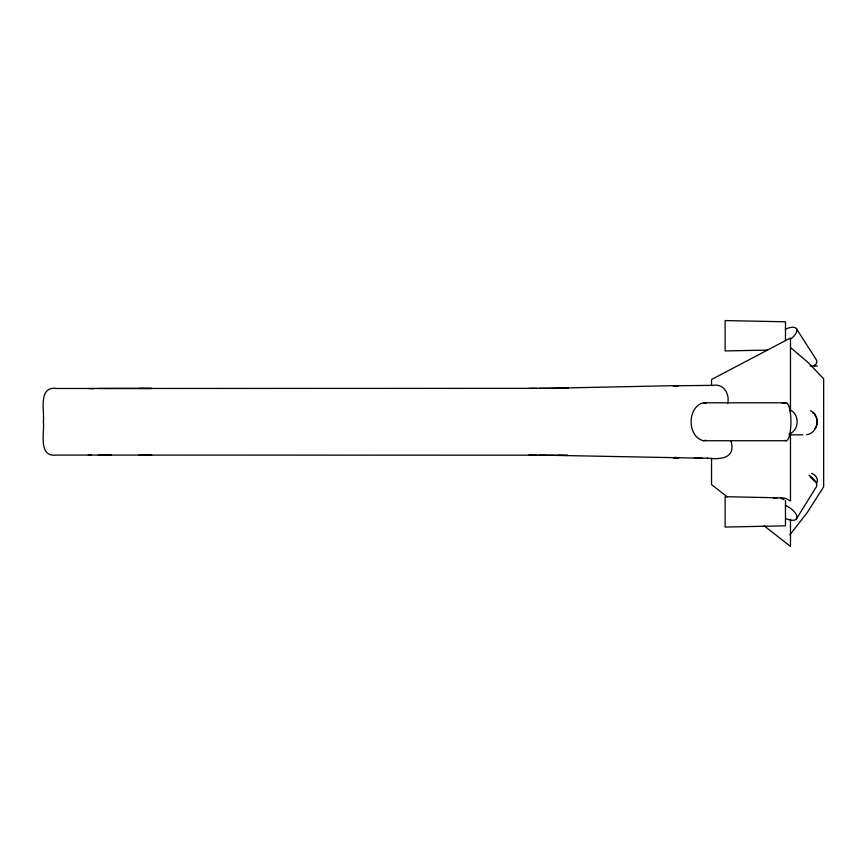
<?xml version="1.0" encoding="UTF-8"?>
<svg xmlns="http://www.w3.org/2000/svg" width="867" height="867" viewBox="0 0 867 867"><rect width="100%" height="100%" fill="white"/><g stroke="black" fill="none" stroke-linecap="round" stroke-linejoin="round"><path stroke-width="1.3" d="M796.405 518.975L816.313 486.864A13.059 5.755 31.8 0 0 808.933 475.203M814.807 365.939L816.237 363.663A13.059 5.711 -32.6 0 0 816.237 359.632L796.329 328.528A13.059 5.711 -32.6 0 0 785.469 329.232M816.281 483.678C819.217 479.668 815.728 474.845 811.75 473.349M814.102 365.939L814.872 364.758M813.073 413.451L813.604 412.714L810.537 410.73M789.945 534.766L807.361 512.397L823.65 486.831L823.65 378.749L807.361 361.853L790.444 347.494M814.677 428.894C818.394 425.047 817.993 418.956 814.828 414.946M790.476 339.127L792.178 337.816A13.059 5.711 -32.6 0 0 796.329 328.528M785.068 440.263A18.976 4.79 90 0 0 790.899 423.887A18.976 4.79 90 0 0 786.141 402.797L782.24 403.274M674.699 386.259L678.785 385.566L673.204 385.793L711.547 385.371M785.469 500.627L785.469 525.836L725.105 527.049L725.105 496.693L782.153 497.896L785.415 498.362L790.476 500.931L790.476 434.605L789.393 434.822M786.141 402.797L703.56 402.797C686.957 406.634 686.957 436.903 703.56 440.739L786.141 440.739M703.56 440.739L706.009 440.263M773.678 498.157L777.341 497.745M88.336 455.077L91.187 454.915M676.824 385.62L548.659 388.286M767.458 350.084L725.105 350.94L725.105 320.573L785.469 321.787L785.469 340.601M538.841 388.351L568.069 388.145L558.25 388.199M707.385 458.166C721.225 459.738 736.126 458.329 730.848 440.664M707.494 458.166L694.337 458.188M98.307 388.47L536.825 388.351M528.783 388.405L547.467 388.297M138.774 455.132L151.66 455.077M810.19 365.939L817.386 365.939M790.476 434.822L802.896 434.822M536.825 455.186L56.788 455.067C37.509 457.711 44.791 431.983 43.35 421.763C44.791 411.554 37.519 385.815 56.788 388.47L151.66 388.459L138.774 388.405M702.508 458.199L548.659 455.251M528.783 455.132L547.467 455.24M558.25 455.338L568.069 455.392L538.841 455.186M98.307 455.067L111.54 455.132M676.824 457.917L673.204 457.743L678.785 457.971L674.699 457.277M88.336 388.459L93.203 388.882M703.56 402.797L706.009 403.274M780.831 498.167L783.985 499.75M790.476 410.145L792.351 411.207A13.059 11.705 -90 0 1 797.022 423.811A13.059 11.705 -90 0 1 789.089 434.183M810.342 476.807L814.872 481.629M727.337 496.975L711.547 484.61L711.547 458.101M764.163 525.814L790.476 546.427L790.476 519.376M813.604 412.714L814.839 414.09A13.059 11.705 -90 0 1 816.064 427.084A13.059 11.705 -90 0 1 806.592 434.746M727.749 403.545C729.906 392.968 723.002 382.77 711.547 385.587L711.547 379.518L790.476 337.967L790.476 413.266M785.469 505.342A13.059 5.755 31.8 0 1 796.968 517.22A13.059 5.755 31.8 0 1 785.469 518.401"/></g></svg>
